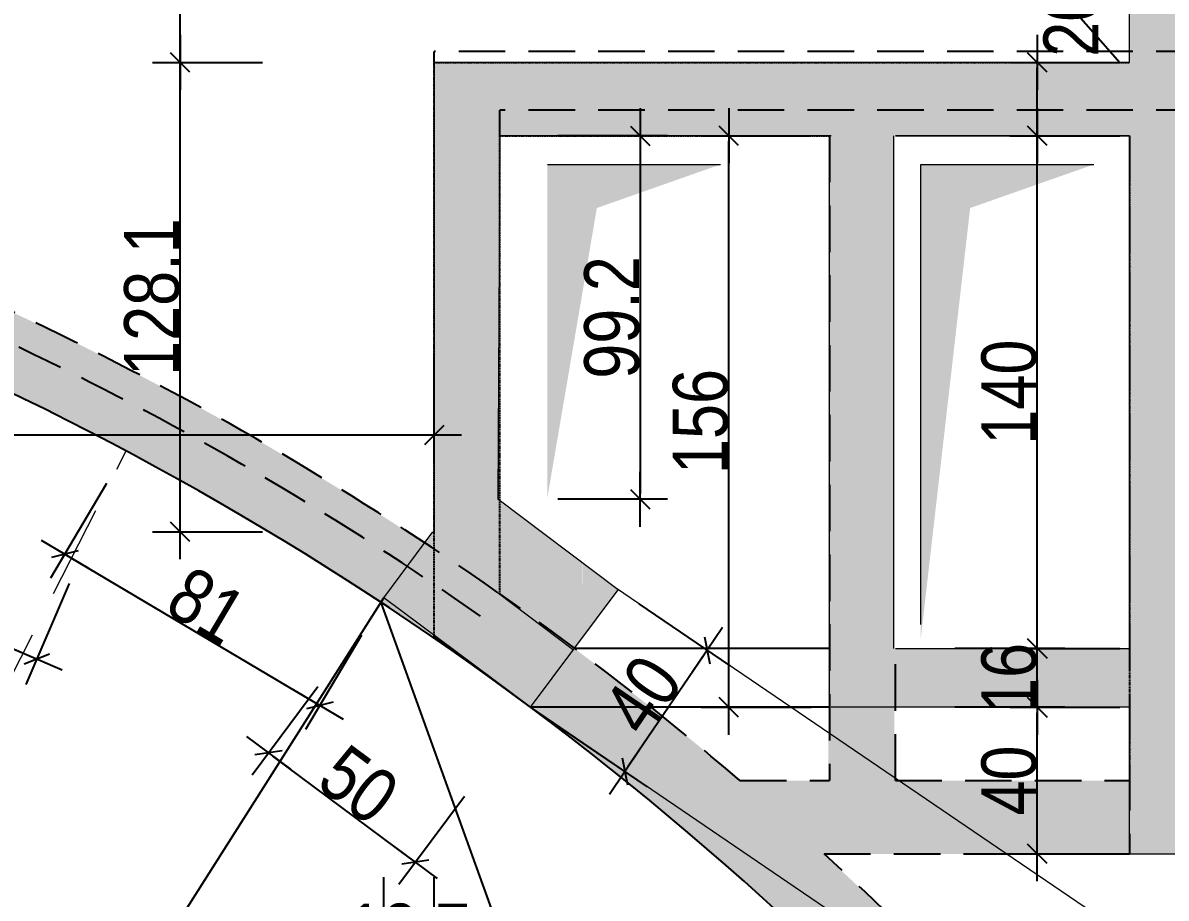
# Model space of a CAD drawing. Header units: metres. Extents: x 24213 to 30440, y -147416 to -143216.
# Drawn here: x 25951.1 to 26263.3, y -145242.6 to -145003.7 of the extents above; entities that cross this region are included whole.
import ezdxf

# ---------------------------------------------------------------- set-up
doc = ezdxf.new("R2010")
doc.units = ezdxf.units.M
doc.header["$PDMODE"] = 65
doc.linetypes.add('CACHEx2', pattern=[19.049999999999997, 12.7, -6.35])
doc.linetypes.add('INTERROMPU2', pattern=[9.524999999999999, 6.35, -3.175])
for name, color, linetype in [('01_cote_gen', 4, 'Continuous'), ('01_linteaux', 3, 'Continuous'), ('01_murs_coup', 5, 'Continuous'), ('01_murs_sup', 2, 'INTERROMPU2'), ('01_poch_murs', 251, 'Continuous'), ('01_resv', 32, 'Continuous'), ('01_texte', 230, 'Continuous'), ('AA_COTES', 2, 'Continuous')]:
    doc.layers.add(name, color=color, linetype=linetype)
doc.layers.add('C ANNOTATIONS-prestations', color=7, linetype='Continuous', lineweight=5)
doc.styles.add('STYLE2', font='ARIALN.TTF')
doc.dimstyles.new('JB50', dxfattribs={"dimscale": 0.1, "dimtxt": 150, "dimasz": 15, "dimexe": 0.1, "dimexo": 0.1, "dimgap": 0.09, "dimtad": 1, "dimdec": 1, "dimdsep": 46, "dimtxsty": 'STYLE2', "dimblk1": 'BOND_G', "dimblk2": 'BOND_D', "dimsah": 1, "dimcen": 1.5, "dimdle": 0.01, "dimse1": 1, "dimse2": 1, "dimclrd": 4, "dimclre": 2, "dimclrt": 6, "dimazin": 2, "dimtfac": 2.333333333333333, "dimtdec": 1, "dimtix": 1, "dimtmove": 2, "dimatfit": 3, "dimldrblk": 'BOND_G', "dimfxl": 1, "dimtolj": 1, "dimtzin": 0, "dimarcsym": 0})

# ---------------------------------------------------------------- blocks, each defined once
blk = doc.blocks.new('BOND_G')
at = {"layer": 'AA_COTES', "color": 0}
for p, q in [((0, -5), (0, 14.99999999999999)), ((5, 0), (-5, 0)), ((1.767766952966312, 1.767766952966312), (-1.767766952966426, -1.767766952966426))]:
    blk.add_line(p, q, dxfattribs=at)
blk = doc.blocks.new('BOND_D')
at = {"layer": 'AA_COTES', "color": 0}
for p, q in [((0, 5), (0, -15)), ((5, 0), (-5, 0)), ((-1.767766952966312, -1.767766952966312), (1.767766952966426, 1.767766952966426))]:
    blk.add_line(p, q, dxfattribs=at)
blk = doc.blocks.new('*D58')
at = {"layer": '01_resv', "color": 4, "lineweight": -2, "ltscale": 3, "transparency": 16777216}
blk.add_line((26169.87221907312, -145290.8564378453), (26115.1393689733, -145290.8564378453), dxfattribs=at)
at = {"layer": 'DEFPOINTS', "color": 0, "lineweight": 0, "ltscale": 3, "transparency": 16777216}
for p in [(26113.6393689733, -145207.6708326071), (26171.37221907312, -145215.7692267814), (26113.6393689733, -145290.8564378453)]:
    blk.add_point(p, dxfattribs=at)
at = {"layer": '01_resv', "color": 4, "lineweight": -2, "ltscale": 3, "transparency": 16777216, "xscale": 1.5, "yscale": 1.5, "zscale": 1.5, "rotation": 180}
blk.add_blockref('BOND_D', (26113.6393689733, -145290.8564378453), dxfattribs=at)
at = {"layer": '01_resv', "color": 4, "lineweight": -2, "ltscale": 3, "transparency": 16777216, "xscale": 1.5, "yscale": 1.5, "zscale": 1.5}
blk.add_blockref('BOND_G', (26171.37221907312, -145290.8564378453), dxfattribs=at)
at = {"layer": '01_resv', "color": 6, "ltscale": 3, "transparency": 16777216, "insert": (26142.50579402321, -145283.2195388003), "char_height": 15, "attachment_point": 5, "style": 'STYLE2'}
blk.add_mtext('\\A1;57.7', dxfattribs=at)
blk = doc.blocks.new('*D59')
at = {"layer": '01_resv', "color": 4, "lineweight": -2, "ltscale": 3, "transparency": 16777216}
blk.add_line((26112.1393689733, -145290.8564378453), (26051.14658812704, -145290.8564378453), dxfattribs=at)
at = {"layer": 'DEFPOINTS', "color": 0, "lineweight": 0, "ltscale": 3, "transparency": 16777216}
for p in [(26113.6393689733, -145207.6708326071), (26049.64658812704, -145209.8898412963), (26049.64658812704, -145290.8564378453)]:
    blk.add_point(p, dxfattribs=at)
at = {"layer": '01_resv', "color": 4, "lineweight": -2, "ltscale": 3, "transparency": 16777216, "xscale": 1.5, "yscale": 1.5, "zscale": 1.5, "rotation": 180}
blk.add_blockref('BOND_D', (26049.64658812704, -145290.8564378453), dxfattribs=at)
at = {"layer": '01_resv', "color": 4, "lineweight": -2, "ltscale": 3, "transparency": 16777216, "xscale": 1.5, "yscale": 1.5, "zscale": 1.5}
blk.add_blockref('BOND_G', (26113.6393689733, -145290.8564378453), dxfattribs=at)
at = {"layer": '01_resv', "color": 6, "ltscale": 3, "transparency": 16777216, "insert": (26081.64297855017, -145283.1888430295), "char_height": 15, "attachment_point": 5, "style": 'STYLE2'}
blk.add_mtext('\\A1;64', dxfattribs=at)
blk = doc.blocks.new('*D60')
at = {"layer": '01_resv', "color": 4, "lineweight": -2, "ltscale": 3, "transparency": 16777216}
for p, q in [((26048.14658812704, -145259.3860650462), (26046.64658812704, -145259.3860650462)), ((26049.64658812704, -145259.3860650462), (26063.37221915299, -145259.3860650462)), ((26064.87221915299, -145259.3860650462), (26066.37221915299, -145259.3860650462))]:
    blk.add_line(p, q, dxfattribs=at)
at = {"layer": 'DEFPOINTS', "color": 0, "lineweight": 0, "ltscale": 3, "transparency": 16777216}
for p in [(26063.37221915299, -145191.8607888525), (26049.64658812704, -145209.8898412963), (26063.37221915299, -145259.3860650462)]:
    blk.add_point(p, dxfattribs=at)
at = {"layer": '01_resv', "color": 4, "lineweight": -2, "ltscale": 3, "transparency": 16777216, "xscale": 1.5, "yscale": 1.5, "zscale": 1.5}
blk.add_blockref('BOND_G', (26049.64658812704, -145259.3860650462), dxfattribs=at)
at = {"layer": '01_resv', "color": 4, "lineweight": -2, "ltscale": 3, "transparency": 16777216, "xscale": 1.5, "yscale": 1.5, "zscale": 1.5, "rotation": 180}
blk.add_blockref('BOND_D', (26063.37221915299, -145259.3860650462), dxfattribs=at)
at = {"layer": '01_resv', "color": 6, "ltscale": 3, "transparency": 16777216, "insert": (26056.50940364002, -145251.7184702303), "char_height": 15, "attachment_point": 5, "style": 'STYLE2'}
blk.add_mtext('\\A1;13.7', dxfattribs=at)
blk = doc.blocks.new('*D18')
at = {"layer": '01_cote_gen', "color": 4, "lineweight": -2, "ltscale": 3, "transparency": 16777216}
blk.add_line((26061.87221915299, -145116.2644891832), (25620.80797701514, -145116.2644891832), dxfattribs=at)
at = {"layer": 'DEFPOINTS', "color": 0, "lineweight": 0, "ltscale": 3, "transparency": 16777216}
for p in [(25619.30797701514, -145029.2740904016), (26063.37221915299, -145055.1521554628), (25619.30797701514, -145116.2644891832)]:
    blk.add_point(p, dxfattribs=at)
at = {"layer": '01_cote_gen', "color": 4, "lineweight": -2, "ltscale": 3, "transparency": 16777216, "xscale": 1.5, "yscale": 1.5, "zscale": 1.5, "rotation": 180}
blk.add_blockref('BOND_D', (25619.30797701514, -145116.2644891832), dxfattribs=at)
at = {"layer": '01_cote_gen', "color": 4, "lineweight": -2, "ltscale": 3, "transparency": 16777216, "xscale": 1.5, "yscale": 1.5, "zscale": 1.5}
blk.add_blockref('BOND_G', (26063.37221915299, -145116.2644891832), dxfattribs=at)
at = {"layer": '01_cote_gen', "color": 6, "ltscale": 3, "transparency": 16777216, "insert": (25866.55092270593, -145107.1623208784), "char_height": 15, "attachment_point": 5, "style": 'STYLE2'}
blk.add_mtext('\\A1;444.1', dxfattribs=at)
blk = doc.blocks.new('*D151')
at = {"layer": '01_cote_gen', "color": 4, "lineweight": -2, "transparency": 16777216}
blk.add_line((26030.86056458091, -145189.2895747842), (25963.82569610965, -145149.5051886141), dxfattribs=at)
at = {"layer": 'DEFPOINTS', "color": 0, "lineweight": 0, "transparency": 16777216}
for p in [(25979.25840393913, -145120.5627508022), (25962.53576562402, -145148.7396304241), (26048.87313338165, -145161.8782533523)]:
    blk.add_point(p, dxfattribs=at)
at = {"layer": '01_cote_gen', "color": 4, "lineweight": -2, "transparency": 16777216, "xscale": 1.5, "yscale": 1.5, "zscale": 1.5}
for name, p, rotation in [('BOND_D', (25962.53576562402, -145148.7396304241), 149.3113799096777), ('BOND_G', (26032.15049506654, -145190.0551329742), 329.3113799096777)]:
    blk.add_blockref(name, p, dxfattribs=dict(at, rotation=rotation))
at = {"layer": '01_cote_gen', "color": 6, "lineweight": 0, "transparency": 16777216, "insert": (26001.25645701776, -145162.8036054962), "char_height": 15, "attachment_point": 5, "rotation": 329.31137990967767, "style": 'STYLE2'}
blk.add_mtext('\\A1;81', dxfattribs=at)
blk = doc.blocks.new('*D152')
at = {"layer": '01_cote_gen', "color": 4, "lineweight": -2, "transparency": 16777216}
blk.add_line((25953.52876441837, -145176.8113761213), (25832.2672656176, -145124.8610761966), dxfattribs=at)
at = {"layer": 'DEFPOINTS', "color": 0, "lineweight": 0, "transparency": 16777216}
for p in [(25855.23931434016, -145067.4310563669), (25979.25840393911, -145120.5627508022), (25830.8884702185, -145124.2703789413)]:
    blk.add_point(p, dxfattribs=at)
at = {"layer": '01_cote_gen', "color": 4, "lineweight": -2, "transparency": 16777216, "xscale": 1.5, "yscale": 1.5, "zscale": 1.5}
for name, p, rotation in [('BOND_D', (25830.8884702185, -145124.2703789413), 156.808959925032), ('BOND_G', (25954.90755981745, -145177.4020733766), 336.808959925032)]:
    blk.add_blockref(name, p, dxfattribs=dict(at, rotation=rotation))
at = {"layer": '01_cote_gen', "color": 6, "lineweight": 0, "transparency": 16777216, "insert": (25895.91749982638, -145143.7881965228), "char_height": 15, "attachment_point": 5, "rotation": 336.80895992503196, "style": 'STYLE2'}
blk.add_mtext('\\A1;134.9', dxfattribs=at)
blk = doc.blocks.new('*D159')
at = {"layer": '01_cote_gen', "color": 4, "lineweight": -2, "transparency": 16777216}
blk.add_line((25994.00246549677, -145013.0226909402), (25994.00246549677, -144678.0226970878), dxfattribs=at)
at = {"layer": 'DEFPOINTS', "color": 0, "lineweight": 0, "transparency": 16777216}
for p in [(25994.00246549677, -144676.5226970878), (26006.92218102676, -144676.5226970878), (26006.92218103865, -145014.5226909402)]:
    blk.add_point(p, dxfattribs=at)
at = {"layer": '01_cote_gen', "color": 4, "lineweight": -2, "transparency": 16777216, "xscale": 1.5, "yscale": 1.5, "zscale": 1.5}
for name, p, rotation in [('BOND_D', (25994.00246549677, -144676.5226970878), 90), ('BOND_G', (25994.00246549677, -145014.5226909402), 270)]:
    blk.add_blockref(name, p, dxfattribs=dict(at, rotation=rotation))
at = {"layer": '01_cote_gen', "color": 6, "lineweight": 0, "transparency": 16777216, "insert": (25986.33487068097, -144845.522694014), "char_height": 15, "attachment_point": 5, "rotation": 90, "style": 'STYLE2'}
blk.add_mtext('\\A1;338', dxfattribs=at)
blk = doc.blocks.new('*D163')
at = {"layer": '01_poch_murs', "color": 4, "lineweight": -2, "transparency": 16777216}
blk.add_line((26064.87221915299, -144943.1094039287), (26251.8222198239, -144943.1094039287), dxfattribs=at)
at = {"layer": 'DEFPOINTS', "color": 0, "lineweight": 0, "transparency": 16777216}
for p in [(26253.3222198239, -144943.1094039287), (26253.3222198239, -144951.4187717971), (26063.37221915299, -145014.5226909402)]:
    blk.add_point(p, dxfattribs=at)
at = {"layer": '01_poch_murs', "color": 4, "lineweight": -2, "transparency": 16777216, "xscale": 1.5, "yscale": 1.5, "zscale": 1.5, "rotation": 180}
blk.add_blockref('BOND_G', (26063.37221915299, -144943.1094039287), dxfattribs=at)
at = {"layer": '01_poch_murs', "color": 4, "lineweight": -2, "transparency": 16777216, "xscale": 1.5, "yscale": 1.5, "zscale": 1.5}
blk.add_blockref('BOND_D', (26253.3222198239, -144943.1094039287), dxfattribs=at)
at = {"layer": '01_poch_murs', "color": 6, "lineweight": 0, "transparency": 16777216, "insert": (26158.34721948844, -144935.4418091128), "char_height": 15, "attachment_point": 5, "style": 'STYLE2'}
blk.add_mtext('\\A1;190', dxfattribs=at)
blk = doc.blocks.new('*D164')
at = {"layer": '01_poch_murs', "color": 4, "lineweight": -2, "transparency": 16777216}
blk.add_line((26064.87221915299, -144971.0587905911), (26079.87221915299, -144971.0587905911), dxfattribs=at)
at = {"layer": 'DEFPOINTS', "color": 0, "lineweight": 0, "transparency": 16777216}
for p in [(26081.37221915299, -144971.0587905911), (26063.37221915299, -145014.5226909402), (26081.37221915299, -145034.5226909402)]:
    blk.add_point(p, dxfattribs=at)
at = {"layer": '01_poch_murs', "color": 4, "lineweight": -2, "transparency": 16777216, "xscale": 1.5, "yscale": 1.5, "zscale": 1.5, "rotation": 180}
blk.add_blockref('BOND_G', (26063.37221915299, -144971.0587905911), dxfattribs=at)
at = {"layer": '01_poch_murs', "color": 4, "lineweight": -2, "transparency": 16777216, "xscale": 1.5, "yscale": 1.5, "zscale": 1.5}
blk.add_blockref('BOND_D', (26081.37221915299, -144971.0587905911), dxfattribs=at)
at = {"layer": '01_poch_murs', "color": 6, "lineweight": 0, "transparency": 16777216, "insert": (26072.37221915299, -144963.3911957752), "char_height": 15, "attachment_point": 5, "style": 'STYLE2'}
blk.add_mtext('\\A1;18', dxfattribs=at)
blk = doc.blocks.new('*D165')
at = {"layer": '01_poch_murs', "color": 4, "lineweight": -2, "transparency": 16777216}
blk.add_line((26082.87221915299, -144971.0587905911), (26169.87221907312, -144971.0587905911), dxfattribs=at)
at = {"layer": 'DEFPOINTS', "color": 0, "lineweight": 0, "transparency": 16777216}
for p in [(26171.37221907312, -144971.0587905911), (26081.37221915299, -144993.5587905911), (26171.37221907312, -145034.5226909402)]:
    blk.add_point(p, dxfattribs=at)
at = {"layer": '01_poch_murs', "color": 4, "lineweight": -2, "transparency": 16777216, "xscale": 1.5, "yscale": 1.5, "zscale": 1.5, "rotation": 180}
blk.add_blockref('BOND_G', (26081.37221915299, -144971.0587905911), dxfattribs=at)
at = {"layer": '01_poch_murs', "color": 4, "lineweight": -2, "transparency": 16777216, "xscale": 1.5, "yscale": 1.5, "zscale": 1.5}
blk.add_blockref('BOND_D', (26171.37221907312, -144971.0587905911), dxfattribs=at)
at = {"layer": '01_poch_murs', "color": 6, "lineweight": 0, "transparency": 16777216, "insert": (26126.37221911306, -144963.3911957752), "char_height": 15, "attachment_point": 5, "style": 'STYLE2'}
blk.add_mtext('\\A1;90', dxfattribs=at)
blk = doc.blocks.new('*D166')
at = {"layer": '01_poch_murs', "color": 4, "lineweight": -2, "transparency": 16777216}
blk.add_line((26172.87221907312, -144971.0587905911), (26187.87221907313, -144971.0587905911), dxfattribs=at)
at = {"layer": 'DEFPOINTS', "color": 0, "lineweight": 0, "transparency": 16777216}
for p in [(26189.37221907313, -144971.0587905911), (26171.37221907312, -144993.5587905911), (26189.37221907313, -145034.5226909402)]:
    blk.add_point(p, dxfattribs=at)
at = {"layer": '01_poch_murs', "color": 4, "lineweight": -2, "transparency": 16777216, "xscale": 1.5, "yscale": 1.5, "zscale": 1.5, "rotation": 180}
blk.add_blockref('BOND_G', (26171.37221907312, -144971.0587905911), dxfattribs=at)
at = {"layer": '01_poch_murs', "color": 4, "lineweight": -2, "transparency": 16777216, "xscale": 1.5, "yscale": 1.5, "zscale": 1.5}
blk.add_blockref('BOND_D', (26189.37221907313, -144971.0587905911), dxfattribs=at)
at = {"layer": '01_poch_murs', "color": 6, "lineweight": 0, "transparency": 16777216, "insert": (26180.37221907313, -144963.3911957752), "char_height": 15, "attachment_point": 5, "style": 'STYLE2'}
blk.add_mtext('\\A1;18', dxfattribs=at)
blk = doc.blocks.new('*D184')
at = {"layer": '01_poch_murs', "color": 4, "lineweight": -2, "transparency": 16777216}
blk.add_line((26228.13355586294, -145229.0226790792), (26228.13355586294, -145192.0226790792), dxfattribs=at)
at = {"layer": 'DEFPOINTS', "color": 0, "lineweight": 0, "transparency": 16777216}
for p in [(26228.13355586294, -145190.5226790792), (26246.56947676861, -145190.5226790792), (26253.32222729299, -145230.5226790792)]:
    blk.add_point(p, dxfattribs=at)
at = {"layer": '01_poch_murs', "color": 4, "lineweight": -2, "transparency": 16777216, "xscale": 1.5, "yscale": 1.5, "zscale": 1.5}
for name, p, rotation in [('BOND_D', (26228.13355586294, -145190.5226790792), 90), ('BOND_G', (26228.13355586294, -145230.5226790792), 270)]:
    blk.add_blockref(name, p, dxfattribs=dict(at, rotation=rotation))
at = {"layer": '01_poch_murs', "color": 6, "lineweight": 0, "transparency": 16777216, "insert": (26220.46596104714, -145210.5226790792), "char_height": 15, "attachment_point": 5, "rotation": 90, "style": 'STYLE2'}
blk.add_mtext('\\A1;40', dxfattribs=at)
blk = doc.blocks.new('*D185')
at = {"layer": '01_poch_murs', "color": 4, "lineweight": -2, "transparency": 16777216}
for p, q in [((26228.13355586294, -145172.9817064438), (26228.13355586294, -145171.4817064438)), ((26228.13355586294, -145190.5226790792), (26228.13355586294, -145174.4817064438)), ((26228.13355586294, -145192.0226790792), (26228.13355586294, -145193.5226790792))]:
    blk.add_line(p, q, dxfattribs=at)
at = {"layer": 'DEFPOINTS', "color": 0, "lineweight": 0, "transparency": 16777216}
for p in [(26228.13355586294, -145174.4817064438), (26241.30214676425, -145174.4817064438), (26241.30214676482, -145190.5226790792)]:
    blk.add_point(p, dxfattribs=at)
at = {"layer": '01_poch_murs', "color": 4, "lineweight": -2, "transparency": 16777216, "xscale": 1.5, "yscale": 1.5, "zscale": 1.5}
for name, p, rotation in [('BOND_D', (26228.13355586294, -145174.4817064438), 270), ('BOND_G', (26228.13355586294, -145190.5226790792), 90)]:
    blk.add_blockref(name, p, dxfattribs=dict(at, rotation=rotation))
at = {"layer": '01_poch_murs', "color": 6, "lineweight": 0, "transparency": 16777216, "insert": (26220.46596104714, -145182.5021927615), "char_height": 15, "attachment_point": 5, "rotation": 90, "style": 'STYLE2'}
blk.add_mtext('\\A1;16', dxfattribs=at)
blk = doc.blocks.new('*D186')
at = {"layer": '01_poch_murs', "color": 4, "lineweight": -2, "transparency": 16777216}
blk.add_line((26228.13355586294, -145172.9817064438), (26228.13355586294, -145036.0226909402), dxfattribs=at)
at = {"layer": 'DEFPOINTS', "color": 0, "lineweight": 0, "transparency": 16777216}
for p in [(26228.13355586294, -145034.5226909402), (26240.4241698, -145034.5226909402), (26240.4241698, -145174.4817064438)]:
    blk.add_point(p, dxfattribs=at)
at = {"layer": '01_poch_murs', "color": 4, "lineweight": -2, "transparency": 16777216, "xscale": 1.5, "yscale": 1.5, "zscale": 1.5}
for name, p, rotation in [('BOND_D', (26228.13355586294, -145034.5226909402), 90), ('BOND_G', (26228.13355586294, -145174.4817064438), 270)]:
    blk.add_blockref(name, p, dxfattribs=dict(at, rotation=rotation))
at = {"layer": '01_poch_murs', "color": 6, "lineweight": 0, "transparency": 16777216, "insert": (26220.46596104714, -145104.502198692), "char_height": 15, "attachment_point": 5, "rotation": 90, "style": 'STYLE2'}
blk.add_mtext('\\A1;140', dxfattribs=at)
blk = doc.blocks.new('*D187')
at = {"layer": '01_poch_murs', "color": 4, "lineweight": -2, "transparency": 16777216}
blk.add_line((26228.13355586294, -145033.0226909402), (26228.13355586294, -145016.0226909402), dxfattribs=at)
at = {"layer": 'DEFPOINTS', "color": 0, "lineweight": 0, "transparency": 16777216}
for p in [(26228.13355586294, -145014.5226909402), (26240.42416980001, -145014.5226909402), (26240.42416980001, -145034.5226909402)]:
    blk.add_point(p, dxfattribs=at)
at = {"layer": '01_poch_murs', "color": 4, "lineweight": -2, "transparency": 16777216, "xscale": 1.5, "yscale": 1.5, "zscale": 1.5}
for name, p, rotation in [('BOND_D', (26228.13355586294, -145014.5226909402), 90), ('BOND_G', (26228.13355586294, -145034.5226909402), 270)]:
    blk.add_blockref(name, p, dxfattribs=dict(at, rotation=rotation))
at = {"layer": '01_poch_murs', "color": 6, "lineweight": 0, "transparency": 16777216, "insert": (26237.41820192143, -145003.3956646604), "char_height": 15, "attachment_point": 5, "rotation": 90, "style": 'STYLE2'}
blk.add_mtext('\\A1;20', dxfattribs=at)
blk = doc.blocks.new('*D188')
at = {"layer": '01_poch_murs', "color": 4, "lineweight": -2, "transparency": 16777216}
blk.add_line((26143.86212543724, -145189.0226790792), (26143.86212543724, -145036.0226909402), dxfattribs=at)
at = {"layer": 'DEFPOINTS', "color": 0, "lineweight": 0, "transparency": 16777216}
for p in [(26143.86212543724, -145034.5226909402), (26171.37221907312, -145034.5226909402), (26171.83562350199, -145190.5226790792)]:
    blk.add_point(p, dxfattribs=at)
at = {"layer": '01_poch_murs', "color": 4, "lineweight": -2, "transparency": 16777216, "xscale": 1.5, "yscale": 1.5, "zscale": 1.5}
for name, p, rotation in [('BOND_D', (26143.86212543724, -145034.5226909402), 90), ('BOND_G', (26143.86212543724, -145190.5226790792), 270)]:
    blk.add_blockref(name, p, dxfattribs=dict(at, rotation=rotation))
at = {"layer": '01_poch_murs', "color": 6, "lineweight": 0, "transparency": 16777216, "insert": (26136.19453062144, -145112.5226850097), "char_height": 15, "attachment_point": 5, "rotation": 90, "style": 'STYLE2'}
blk.add_mtext('\\A1;156', dxfattribs=at)
blk = doc.blocks.new('*D189')
at = {"layer": '01_poch_murs', "color": 4, "lineweight": -2, "transparency": 16777216}
blk.add_line((25994.00246549677, -145141.1306900575), (25994.00246549677, -145016.0226909402), dxfattribs=at)
at = {"layer": 'DEFPOINTS', "color": 0, "lineweight": 0, "transparency": 16777216}
for p in [(25994.00246549677, -145014.5226909402), (26063.37221915299, -145014.5226909402), (26063.37221915299, -145142.6306900575)]:
    blk.add_point(p, dxfattribs=at)
at = {"layer": '01_poch_murs', "color": 4, "lineweight": -2, "transparency": 16777216, "xscale": 1.5, "yscale": 1.5, "zscale": 1.5}
for name, p, rotation in [('BOND_D', (25994.00246549677, -145014.5226909402), 90), ('BOND_G', (25994.00246549677, -145142.6306900575), 270)]:
    blk.add_blockref(name, p, dxfattribs=dict(at, rotation=rotation))
at = {"layer": '01_poch_murs', "color": 6, "lineweight": 0, "transparency": 16777216, "insert": (25986.33487068097, -145078.5766904989), "char_height": 15, "attachment_point": 5, "rotation": 90, "style": 'STYLE2'}
blk.add_mtext('\\A1;128.1', dxfattribs=at)
blk = doc.blocks.new('*D190')
at = {"layer": '01_poch_murs', "color": 4, "lineweight": -2, "transparency": 16777216}
blk.add_line((26251.82223049673, -145290.8564378453), (26172.87221907313, -145290.8564378453), dxfattribs=at)
at = {"layer": 'DEFPOINTS', "color": 0, "lineweight": 0, "transparency": 16777216}
for p in [(26171.37221907313, -145203.2460852396), (26253.32223049673, -145203.2460852396), (26171.37221907313, -145290.8564378453)]:
    blk.add_point(p, dxfattribs=at)
at = {"layer": '01_poch_murs', "color": 4, "lineweight": -2, "transparency": 16777216, "xscale": 1.5, "yscale": 1.5, "zscale": 1.5, "rotation": 180}
blk.add_blockref('BOND_D', (26171.37221907313, -145290.8564378453), dxfattribs=at)
at = {"layer": '01_poch_murs', "color": 4, "lineweight": -2, "transparency": 16777216, "xscale": 1.5, "yscale": 1.5, "zscale": 1.5}
blk.add_blockref('BOND_G', (26253.32223049673, -145290.8564378453), dxfattribs=at)
at = {"layer": '01_poch_murs', "color": 6, "lineweight": 0, "transparency": 16777216, "insert": (26212.34722478493, -145283.1888430295), "char_height": 15, "attachment_point": 5, "style": 'STYLE2'}
blk.add_mtext('\\A1;82', dxfattribs=at)
blk = doc.blocks.new('*D213')
at = {"layer": '01_poch_murs', "color": 4, "lineweight": -2, "transparency": 16777216}
blk.add_line((26057.06815757952, -145231.897780772), (26019.37187189023, -145203.8266203885), dxfattribs=at)
at = {"layer": 'DEFPOINTS', "color": 0, "lineweight": 0, "transparency": 16777216}
for p in [(26049.64658812705, -145160.6597425013), (26089.74901971139, -145190.5226790795), (26018.16879894271, -145202.9307322912)]:
    blk.add_point(p, dxfattribs=at)
at = {"layer": '01_poch_murs', "color": 4, "lineweight": -2, "transparency": 16777216, "xscale": 1.5, "yscale": 1.5, "zscale": 1.5}
for name, p, rotation in [('BOND_D', (26018.16879894271, -145202.9307322912), 143.3261799960859), ('BOND_G', (26058.27123052705, -145232.7936688693), 323.3261799960859)]:
    blk.add_blockref(name, p, dxfattribs=dict(at, rotation=rotation))
at = {"layer": '01_poch_murs', "color": 6, "lineweight": 0, "transparency": 16777216, "insert": (26042.7995526887, -145211.7124166499), "char_height": 15, "attachment_point": 5, "rotation": 323.3261799960859, "style": 'STYLE2'}
blk.add_mtext('\\A1;50', dxfattribs=at)
blk = doc.blocks.new('*D214')
at = {"layer": '01_poch_murs', "color": 4, "lineweight": -2, "transparency": 16777216}
blk.add_line((26137.11607110361, -145176.1720848965), (26116.31242460395, -145206.7696059123), dxfattribs=at)
at = {"layer": 'DEFPOINTS', "color": 0, "lineweight": 0, "transparency": 16777216}
for p in [(26130.16175719228, -145169.6298853453), (26107.67132854398, -145202.7082864434), (26115.46903352964, -145208.0100459535)]:
    blk.add_point(p, dxfattribs=at)
at = {"layer": '01_poch_murs', "color": 4, "lineweight": -2, "transparency": 16777216, "xscale": 1.5, "yscale": 1.5, "zscale": 1.5}
for name, p, rotation in [('BOND_G', (26137.95946217793, -145174.9316448553), 55.78771403885333), ('BOND_D', (26115.46903352964, -145208.0100459535), 235.7877140388534)]:
    blk.add_blockref(name, p, dxfattribs=dict(at, rotation=rotation))
at = {"layer": '01_poch_murs', "color": 6, "lineweight": 0, "transparency": 16777216, "insert": (26120.37345343439, -145187.1596580517), "char_height": 15, "attachment_point": 5, "rotation": 55.78771403885336, "style": 'STYLE2'}
blk.add_mtext('\\A1;40', dxfattribs=at)
blk = doc.blocks.new('*D215')
at = {"layer": '01_poch_murs', "color": 4, "lineweight": -2, "transparency": 16777216}
blk.add_line((26119.66006023774, -145036.0226909409), (26119.66006023774, -145132.244086038), dxfattribs=at)
at = {"layer": 'DEFPOINTS', "color": 0, "lineweight": 0, "transparency": 16777216}
for p in [(26081.37221915299, -145034.5226909409), (26080.77465909535, -145133.744086038), (26119.66006023774, -145133.744086038)]:
    blk.add_point(p, dxfattribs=at)
at = {"layer": '01_poch_murs', "color": 4, "lineweight": -2, "transparency": 16777216, "xscale": 1.5, "yscale": 1.5, "zscale": 1.5}
for name, p, rotation in [('BOND_G', (26119.66006023774, -145034.5226909409), 90), ('BOND_D', (26119.66006023774, -145133.744086038), 270)]:
    blk.add_blockref(name, p, dxfattribs=dict(at, rotation=rotation))
at = {"layer": '01_poch_murs', "color": 6, "lineweight": 0, "transparency": 16777216, "insert": (26111.99246542194, -145084.1333884894), "char_height": 15, "attachment_point": 5, "rotation": 90, "style": 'STYLE2'}
blk.add_mtext('\\A1;99.2', dxfattribs=at)

msp = doc.modelspace()

# ---------------------------------------------------------------- hatches: boundary and pattern name
at = {"layer": '01_murs_sup', "ltscale": 3}
h = msp.add_hatch(dxfattribs=at)
h.set_pattern_fill('DASH', color=256, scale=2.5, angle=135)
h.set_pattern_definition([(135, (-10737.87603500437, -135406.2644891833), (-11.22532015133644, 8.881784197001252e-16), [7.9375, -7.9375])])
edge = h.paths.add_edge_path()
edge.add_line((26670.32222292003, -144651.5226973238), (26643.32221940365, -144651.5226973238))
edge.add_line((26643.32221940365, -144651.5226973238), (26643.322231201, -144116.5098140969))
edge.add_arc((26632.29886986806, -144087.5359378474), 31.000000000006, 200.7835595958433, 290.82974950423176, ccw=False)
edge.add_line((26603.31611637567, -144098.5359378474), (26511.28162336044, -144098.5359378474))
edge.add_arc((26482.29886986806, -144087.5359378474), 31.00000000000336, 200.7835595958433, 339.2164404041567, ccw=False)
edge.add_line((26453.31611637567, -144098.5359378474), (26361.28162336044, -144098.5359378474))
edge.add_arc((26332.29886986806, -144087.5359378474), 31.00000000000336, 200.7835595958433, 339.2164404041567, ccw=False)
edge.add_line((26303.31611637567, -144098.5359378474), (26211.28162336044, -144098.5359378474))
edge.add_arc((26182.29886986806, -144087.5359378474), 30.99999999999303, 201.3118853197231, 339.21644040420693, ccw=False)
edge.add_line((26153.41877834925, -144098.8027170618), (26061.48231153241, -144099.6547120383))
edge.add_arc((26032.38367314677, -144088.9650327119), 31.00000000000263, 205.0617590903103, 339.8286810938182, ccw=False)
edge.add_arc((26106.11669973989, -145300.5053122969), 1202.726036363769, 94.85607431748207, 99.19121332791286)
edge.add_arc((25883.56515174547, -144107.3575009037), 30.99999999998539, 212.0348839783278, 349.09644301072296, ccw=False)
edge.add_arc((26106.11669974005, -145300.5053122969), 1202.726036363719, 101.9401136610933, 106.2742133279193)
edge.add_arc((25738.14001336996, -144143.9051006268), 30.9999999999968, 219.1178839784031, 356.17944301063665, ccw=False)
edge.add_arc((26106.11669974008, -145300.5053122969), 1202.726036363743, 109.0231136610921, 113.357213327918)
edge.add_arc((25598.33125348071, -144198.1057332358), 30.9999999997465, 0, 3.2624430106296813, ccw=False)
edge.add_arc((25598.33125348044, -144198.1057332357), 31.00000000001819, 253.0777681002966, 359.9999999999462, ccw=False)
edge.add_line((25589.30797701505, -144227.7634553639), (25589.30797701505, -144242.2296578267))
edge.add_arc((26106.11669974013, -145300.5053122969), 1177.726036363718, 92.05394913478762, 116.0285616730136, ccw=False)
edge.add_line((26063.90641264036, -144123.5359378474), (26623.32223104607, -144123.5359378474))
edge.add_line((26623.32223104607, -144123.5359378474), (26623.32221940365, -144651.5226969802))
edge.add_line((26623.32221940365, -144651.5226969802), (26438.32929651069, -144651.5226969802))
edge.add_line((26438.32929651069, -144651.5226969802), (26438.32642209352, -145014.5226909402))
edge.add_line((26438.32642209352, -145014.5226909402), (26063.07221915299, -145014.5226909402))
edge.add_line((26063.07221915299, -145014.5226909402), (26063.07221915299, -145147.2918395925))
edge.add_arc((25572.82441549187, -145884.6919722), 885.4952651279693, 54.97246064441538, 56.3827363050446, ccw=False)
edge.add_line((26081.07221915299, -145159.580922334), (26081.07221915299, -145034.5226909402))
edge.add_line((26081.07221915299, -145034.5226909402), (26171.07221907312, -145034.5226909402))
edge.add_line((26171.07221907312, -145034.5226909402), (26171.07221907312, -145210.5226790792))
edge.add_line((26171.07221907312, -145210.5226790792), (26146.9303541277, -145210.5226790792))
edge.add_arc((25572.82441549106, -145884.6919721999), 885.4952651283348, 49.58310368497262, 54.97246064434233)
edge.add_arc((25572.82441549104, -145884.6919721999), 885.495265128419, 54.97246064434442, 88.93337311106066)
edge.add_line((25589.30797701505, -144999.3501417388), (25589.30797701505, -145019.353687967))
edge.add_arc((25572.82441549101, -145884.6919722), 865.4952651284605, 31.88506078871228, 88.9087223828218, ccw=False)
edge.add_line((26307.72461793838, -145427.5226967641), (26438.32315175104, -145427.5226967647))
edge.add_line((26438.32315175104, -145427.5226967647), (26438.31952221841, -145885.8835558702))
edge.add_line((26438.31952221841, -145885.8835558702), (26458.32198045652, -145885.8835558702))
edge.add_line((26458.32198045652, -145885.8835558702), (26458.32198045652, -145278.5781315057))
edge.add_line((26458.32198045652, -145278.5781315057), (26718.03670204409, -145278.5781315057))
edge.add_line((26718.03670204409, -145278.5781315057), (26718.03670204409, -145260.5781315057))
edge.add_line((26718.03670204409, -145260.5781315057), (26458.32198045652, -145260.5781315057))
edge.add_line((26458.32198045652, -145260.5781315057), (26458.32198045652, -144667.5226969802))
edge.add_line((26458.32198045652, -144667.5226969802), (26670.32222292003, -144667.5226969802))
edge.add_line((26670.32222292003, -144667.5226969802), (26670.32222292003, -144651.5226973238))
edge = h.paths.add_edge_path(flags=16)
edge.add_line((26438.32626372343, -145027.5226909402), (26438.32354611739, -145212.4849952946))
edge.add_line((26438.32354611739, -145212.4849952946), (26438.32412204822, -145212.4863018733))
edge.add_line((26438.32412204822, -145212.4863018733), (26438.32544415579, -145230.5239856579))
edge.add_line((26438.32544415579, -145230.5239856579), (26438.32471169661, -145230.5226790792))
edge.add_line((26438.32471169661, -145230.5226790792), (26438.32331012113, -145407.5226967647))
edge.add_line((26438.32331012113, -145407.5226967647), (26318.75426952886, -145407.5226967641))
edge.add_arc((25572.82441549094, -145884.6919722), 885.4952651285312, 32.60693550189016, 37.71342408084015)
edge.add_line((26273.32221693308, -145343.0235360329), (26273.32222729299, -145230.5226790792))
edge.add_line((26273.32222729299, -145230.5226790792), (26253.32222729299, -145230.5226790792))
edge.add_line((26253.32222729299, -145230.5226790792), (26253.32221922807, -145318.1016407664))
edge.add_arc((25572.82441549113, -145884.6919722), 885.4952651283946, 39.78115613019648, 47.62597131948256)
edge.add_line((26169.61952313076, -145230.5226790792), (26253.32222729299, -145230.5226790792))
edge.add_line((26253.32222729299, -145230.5226790792), (26253.32222913473, -145210.5226790792))
edge.add_line((26253.32222913473, -145210.5226790792), (26189.0722193926, -145210.5226790792))
edge.add_line((26189.0722193926, -145210.5226790792), (26189.07221907312, -145210.5226790792))
edge.add_line((26189.07221907312, -145210.5226790792), (26189.07221907312, -145034.5226909402))
edge.add_line((26189.07221907312, -145034.5226909402), (26253.32224534212, -145034.5226909402))
edge.add_line((26253.32224534212, -145034.5226909402), (26253.32222913544, -145331.1262742504))
edge.add_line((26253.32222913544, -145331.1262742504), (26273.32222913545, -145331.1262742504))
edge.add_line((26273.32222913545, -145331.1262742504), (26273.32224534212, -145027.5226909402))
edge.add_line((26273.32224534212, -145027.5226909402), (26438.32626372343, -145027.5226909402))
h.paths.add_polyline_path([(26438.32929651069, -144651.522697079), (25966.03176770487, -144651.522697079), (25789.44244183054, -144806.7476326375), (25802.64667186008, -144821.7692274039), (25967.88421429088, -144676.522697079), (26438.32909854807, -144676.522697079)], flags=17)
at = {"layer": '01_poch_murs', "ltscale": 3}
h = msp.add_hatch(color=256, dxfattribs=at)
h.dxf.hatch_style = 1
h.paths.add_polyline_path([(26729.50259138915, -144657.2316139188), (25959.53710386378, -144657.2316139188), (25900.25716864848, -144709.3396565661), (25900.25716864848, -144735.9679877266), (25967.88421427929, -144676.5226970892), (26253.32221981422, -144676.5226970792), (26253.32221982612, -145014.5226909402), (26063.07221915299, -145014.5226909402), (26063.07221915299, -145171.2644891832), (26089.74901971098, -145190.5226790792), (26101.45990320319, -145174.7963320467), (26081.37221915299, -145159.0558074893), (26081.07221915299, -145034.5226909402), (26171.53562350199, -145034.5226909402), (26171.53562350199, -145190.5226790792), (26253.32221983231, -145190.5226790792), (26253.32221983371, -145230.4849952982), (26513.30022860181, -145230.4849952899), (26513.30022860118, -145212.4849952899), (26458.32223146973, -145212.484995291), (26458.32223146931, -145200.5228295375), (26438.32223146931, -145200.5228322249), (26438.32223146973, -145212.4849952917), (26273.32221983308, -145212.4849952975), (26273.32221982084, -144864.5226962629), (26281.32224617749, -144864.5226962626), (26281.32224617686, -144846.5226962626), (26273.3222198202, -144846.5226962629), (26273.32221981422, -144676.5226970785), (26623.39886984127, -144676.5226970662), (26623.39886984725, -144846.5226962506), (26383.32221981795, -144846.5226962584), (26383.32221981859, -144864.5226962584), (26623.39886984788, -144864.5226962506), (26623.39886986013, -145212.4849952852), (26615.30022860122, -145212.4849952854), (26615.30022860185, -145230.4849952854), (26641.39886986076, -145230.4849952845), (26641.39886984127, -144676.5226970655), (26729.50259138915, -144676.5226970624)])
h.paths.add_polyline_path([(26253.32221983174, -145174.4817064434), (26189.07221907313, -145174.4817064456), (26189.07221907312, -145034.5226909402), (26253.32221982682, -145034.5226909402)], flags=16)
h.paths.add_polyline_path([(26247.03694275676, -145039.5226905502), (26205.76698586617, -145056.1337694946), (26194.07221634267, -145167.3255270116), (26194.07221915299, -145039.5226905502)], flags=0)
h.paths.add_polyline_path([(26729.50259138915, -144651.5226970624), (25966.0317676932, -144651.5226970893), (25959.53710386378, -144657.2316139188), (26729.50259138915, -144657.2316139188)])
h.paths.add_polyline_path([(25900.25716864848, -144735.9679877266), (25900.25716864848, -144709.3396565661), (25604.54664844504, -144969.2740904016), (25589.30797701514, -144969.2740904016), (25589.30797701514, -145029.2740904016), (25619.30797701514, -145029.2740904016), (25619.30797701514, -144982.9269698201)])
h.paths.add_polyline_path([(25589.30797701514, -144969.2740904016), (25559.30797701514, -144969.2740904016), (25559.30797701514, -145029.2740904016), (25589.30797701514, -145029.2740904016)])
h.paths.add_polyline_path([(26458.32223146094, -144974.5226654276), (26438.32223146094, -144974.5226654283), (26438.32223146931, -145200.5228322249), (26458.32223146931, -145200.5228295375)], flags=17)
h = msp.add_hatch(color=256, dxfattribs=at)
h.dxf.hatch_style = 1
edge = h.paths.add_edge_path()
edge.add_arc((25572.82441548401, -145884.6919721996), 885.4952651319786, 56.38273630460678, 56.56314083242221)
edge.add_line((26060.7479756925, -145145.7518772226), (26049.64658812704, -145160.6597425013))
edge.add_line((26049.64658812704, -145160.6597425013), (26063.07221915298, -145170.6573599028))
edge.add_line((26063.07221915298, -145170.6573599028), (26063.07221915298, -145147.2918395925))
edge = h.paths.add_edge_path()
edge.add_line((26063.07221915298, -145142.6306900575), (26060.7479756925, -145145.7518772226))
edge.add_arc((25572.82441548398, -145884.6919721996), 885.4952651320452, 56.38273630460708, 56.56314083242262, ccw=False)
edge.add_line((26063.07221915298, -145147.2918395925), (26063.07221915298, -145142.6306900575))
edge = h.paths.add_edge_path()
edge.add_line((26081.07221915299, -145134.1890689829), (26081.07221915299, -145159.580922334))
edge.add_arc((25572.8244154911, -145884.6919721999), 885.4952651283168, 53.32617999606367, 54.97246064437019, ccw=False)
edge.add_line((26101.69419434213, -145174.4817064456), (26113.6393689733, -145158.4407338121))
edge.add_line((26113.6393689733, -145158.4407338121), (26103.95346972879, -145151.1621288006))
edge.add_line((26103.95346972879, -145151.1621288006), (26103.85749636588, -145167.3255270116))
edge.add_line((26103.85749636588, -145167.3255270116), (26103.85749673534, -145151.1565014421))
edge.add_line((26103.85749673534, -145151.1565014421), (26081.07221915299, -145134.1890689829))

# ---------------------------------------------------------------- linework, layer by layer
at = {"layer": '01_linteaux'}
for p, q in [((26171.37221907314, -145174.4817064456), (26101.69419434212, -145174.4817064456)), ((26171.37221907313, -145190.5226790792), (26089.74901970963, -145190.5226790782))]:
    msp.add_line(p, q, dxfattribs=at)
msp.add_arc((25572.82441549101, -145884.6919722), 865.4952651284611, 31.88506078913984, 90, dxfattribs=at)
at = {"layer": '01_murs_coup', "linetype": 'Continuous', "lineweight": 5}
for p, q in [((26253.32221982612, -145014.5226909402), (26253.32221981422, -144676.5226970792)), ((26253.32221982612, -145014.5226909402), (26253.32221981422, -144676.5226970792)), ((26253.32221982611, -145014.5226909402), (26063.37221915299, -145014.5226909402)), ((26063.37221915299, -145014.5226909402), (26063.37221915299, -145142.6306900575)), ((26081.37221915299, -145034.5226909402), (26080.77465909534, -145133.744086038)), ((26171.83562350199, -145034.5226909402), (26081.37221915299, -145034.5226909402)), ((26171.37221907313, -145190.5226790792), (26171.37221907313, -145034.5226909402)), ((26188.90881464427, -145174.4817064456), (26188.90881464427, -145034.5226909402)), ((26189.37221907313, -145034.5226909402), (26253.32224534212, -145034.5226909402)), ((26189.37221907312, -145034.5226909402), (26253.32224534212, -145034.5226909402)), ((26253.32224534212, -145034.5226909402), (26189.37221907313, -145034.5226909402)), ((26253.32221983174, -145174.4817064434), (26253.32221982682, -145034.5226909402)), ((26253.32221983174, -145174.4817064434), (26253.32221982682, -145034.5226909402)), ((26113.6393689733, -145158.4407338121), (26080.77465909535, -145133.744086038)), ((26049.64658812704, -145160.6597425013), (26063.07221915299, -145142.6306900575)), ((26080.62221945554, -145159.0558074893), (26101.45990320319, -145174.7963320467)), ((26089.74901971098, -145190.5226790792), (26113.6393689733, -145158.4407338121)), ((26089.74901971107, -145190.5226790793), (26049.64658812704, -145160.6597425013)), ((26089.74901971098, -145190.5226790792), (26063.37221915299, -145171.2644891832)), ((26189.37221907313, -145174.4817064456), (26253.32221983175, -145174.4817064434)), ((26253.32221983231, -145190.5226790792), (26171.83562350199, -145190.5226790792)), ((26253.32221983371, -145230.4849952982), (26253.32221983231, -145190.5226790792)), ((26253.32221983371, -145230.4849952982), (26253.32221983231, -145190.5226790792)), ((26253.32221983372, -145230.4849952982), (26513.30022860181, -145230.4849952899)), ((26253.32221983372, -145230.4849952982), (26513.30022860181, -145230.4849952899))]:
    msp.add_line(p, q, dxfattribs=at)
at = {"layer": '01_murs_sup', "ltscale": 2}
for p, q in [((26273.32221982601, -145011.5226909402), (26063.37221915299, -145011.5226909402)), ((26063.37221915299, -145014.5226909402), (26063.37221915299, -145011.5226909402)), ((26273.32224534201, -145027.5226909402), (26081.37221915299, -145027.5226909402)), ((26081.37221915299, -145034.5226909409), (26081.37221915299, -145027.5226909402)), ((26171.37221907312, -145034.5226909402), (26171.37221907312, -145210.5226790792)), ((26253.32224534212, -145034.5226909402), (26253.32222729299, -145230.5226790792)), ((26189.3722193926, -145210.5226790792), (26189.37221939262, -145174.4817064456)), ((26146.9303541277, -145210.5226790792), (26171.37221907312, -145210.5226790792)), ((26189.3722193926, -145210.5226790792), (26253.32222913474, -145210.5226790792)), ((26169.91952313077, -145230.5226790792), (26253.32222729299, -145230.5226790792))]:
    msp.add_line(p, q, dxfattribs=at)
at = {"layer": '01_murs_sup', "ltscale": 0.05}
for p, q in [((26063.37221915299, -145014.5226909402), (26253.32221982612, -145014.5226909402)), ((26063.37221915299, -145171.2644891832), (26063.37221915299, -145014.5226909402)), ((26063.37221915299, -145014.5226909402), (26253.32221982612, -145014.5226909402)), ((26063.37221915298, -145171.2644891832), (26063.37221915299, -145014.5226909402)), ((26063.37221915298, -145171.2644891832), (26063.37221915299, -145014.5226909402)), ((26081.37221915299, -145034.5226909402), (26171.37221907313, -145034.5226909402)), ((26081.37221915299, -145159.580922334), (26081.37221915299, -145034.5226909402)), ((26081.37221915299, -145034.5226909402), (26171.37221907312, -145034.5226909402)), ((26081.37221915299, -145034.5226909402), (26171.37221907312, -145034.5226909402)), ((26081.37221915299, -145159.580922334), (26081.37221915299, -145034.5226909402)), ((26081.37221915299, -145159.580922334), (26081.37221915299, -145034.5226909402)), ((26253.32224534212, -145034.5226909402), (26253.32222913474, -145210.5226790792)), ((26253.32224534212, -145034.5226909402), (26253.32222913474, -145210.5226790792))]:
    msp.add_line(p, q, dxfattribs=at)
at = {"layer": '01_murs_sup', "ltscale": 2}
for centre, radius, start, end in [((25572.83700563099, -145885.6041769981), 886.4075567225319, 55.05027097883072, 90.76620776917443), ((25572.83700563099, -145885.6041769981), 878.4075567225319, 55.05027097883072, 90.76620776917443), ((25574.51717664595, -145879.5195238556), 880.4621650449571, 49.44874069440334, 54.85348249199171), ((25574.06867115155, -145881.4622263099), 882.4740970438181, 39.67169648448195, 47.52993456963531)]:
    msp.add_arc(centre, radius, start, end, dxfattribs=at)
at = {"layer": '01_poch_murs', "lineweight": 0}
for p, q in [((26094.334938492, -145042.3586944262), (26141.63873253006, -145042.3586944262)), ((26196.29353660317, -145167.9528396248), (26196.29353660317, -145042.3586944262)), ((26196.29353660317, -145042.3586944262), (26243.59733064123, -145042.3586944262))]:
    msp.add_line(p, q, dxfattribs=at)
at = {"layer": '01_poch_murs', "linetype": 'CACHEx2', "lineweight": 5, "ltscale": 2}
msp.add_line((25734.58493689761, -145600.7614676366), (25979.25840393912, -145120.5627508022), dxfattribs=at)
at = {"layer": '01_poch_murs', "lineweight": 0}
for points in [[(26094.334938492, -145133.3128233108), (26094.334938492, -145042.3586944262), (26107.84007598797, -145054.2521713571)], [(26094.334938492, -145042.3586944262), (26141.63873253006, -145042.3586944262), (26107.84007598797, -145054.2521713571)], [(26196.29353660317, -145171.8830647254), (26196.29353660317, -145042.3586944262), (26209.79867409915, -145054.2521713571)], [(26196.29353660317, -145042.3586944262), (26243.59733064123, -145042.3586944262), (26209.79867409915, -145054.2521713571)]]:
    msp.add_solid(points, dxfattribs=at)
at = {"layer": '01_texte'}
for p, q in [((26121.00259138413, -144867.4479589677), (26250.69932062325, -145014.5226909402)), ((25589.30796822365, -145885.8833018901), (26049.64658812704, -145160.6597425013)), ((26048.87313338166, -145161.8782533523), (26179.45185717204, -145524.0438073879))]:
    msp.add_line(p, q, dxfattribs=at)
at = {"layer": 'C ANNOTATIONS-prestations', "color": 2}
for p, q in [((26438.32353476651, -145379.1530255383), (26112.95011271522, -145157.9274677803)), ((26438.32315175104, -145427.5226967647), (26089.74901971108, -145190.5226790793))]:
    msp.add_line(p, q, dxfattribs=at)

# ---------------------------------------------------------------- dimensions: what is measured, and where the dimension line sits
at = {"layer": '01_cote_gen', "lineweight": 0}
dim = msp.add_linear_dim(base=(25994.00246549677, -144676.5226970878), p1=(26006.92218103865, -145014.5226909402), p2=(26006.92218102676, -144676.5226970878), angle=90, dimstyle='JB50', dxfattribs=at)
dim.commit()
dim.dimension.update_dxf_attribs({"geometry": '*D159', "text_midpoint": (25986.33487068097, -144845.522694014)})
at = {"layer": '01_cote_gen', "ltscale": 3}
dim = msp.add_linear_dim(base=(25619.30797701514, -145116.2644891832), p1=(26063.37221915299, -145055.1521554628), p2=(25619.30797701514, -145029.2740904016), dimstyle='JB50', dxfattribs=at)
dim.commit()
dim.dimension.update_dxf_attribs({"geometry": '*D18', "text_midpoint": (25866.55092270593, -145107.1623208784), "dimtype": 160})
at = {"layer": '01_cote_gen', "lineweight": 0}
for p1, p2, distance, picture, middle in [((25979.25840393912, -145120.5627508022), (25855.23931434018, -145067.4310563669), 61.8358488269758, '*D152', (25895.91749982638, -145143.7881965228)), ((26048.87313338166, -145161.8782533523), (25979.25840393912, -145120.5627508022), 32.765579156249906, '*D151', (26001.25645701776, -145162.8036054962))]:
    dim = msp.add_aligned_dim(p1=p1, p2=p2, distance=distance, dimstyle='JB50', dxfattribs=at)
    dim.commit()
    dim.dimension.update_dxf_attribs({"geometry": picture, "text_midpoint": middle})
at = {"layer": '01_poch_murs', "lineweight": 0}
for base, p1, p2, picture, middle in [((26253.3222198239, -144943.1094039287), (26063.37221915299, -145014.5226909402), (26253.3222198239, -144951.4187717971), '*D163', (26158.34721948844, -144935.4418091128)), ((26081.37221915299, -144971.0587905911), (26063.37221915299, -145014.5226909402), (26081.37221915299, -145034.5226909402), '*D164', (26072.37221915299, -144963.3911957752)), ((26171.37221907312, -144971.0587905911), (26081.37221915299, -144993.5587905911), (26171.37221907312, -145034.5226909402), '*D165', (26126.37221911306, -144963.3911957752)), ((26189.37221907313, -144971.0587905911), (26171.37221907312, -144993.5587905911), (26189.37221907313, -145034.5226909402), '*D166', (26180.37221907313, -144963.3911957752)), ((26171.37221907313, -145290.8564378453), (26253.32223049673, -145203.2460852396), (26171.37221907313, -145203.2460852396), '*D190', (26212.34722478493, -145283.1888430295))]:
    dim = msp.add_linear_dim(base=base, p1=p1, p2=p2, dimstyle='JB50', dxfattribs=at)
    dim.commit()
    dim.dimension.update_dxf_attribs({"geometry": picture, "text_midpoint": middle})
dim = msp.add_linear_dim(base=(26228.13355586294, -145014.5226909402), p1=(26240.42416980001, -145034.5226909402), p2=(26240.42416980001, -145014.5226909402), angle=90, dimstyle='JB50', dxfattribs=at)
dim.commit()
dim.dimension.update_dxf_attribs({"geometry": '*D187', "text_midpoint": (26237.41820192143, -145003.3956646604), "dimtype": 160})
for base, p1, p2, picture, middle in [((25994.00246549677, -145014.5226909402), (26063.37221915299, -145142.6306900575), (26063.37221915299, -145014.5226909402), '*D189', (25986.33487068097, -145078.5766904989)), ((26119.66006023774, -145133.744086038), (26081.37221915299, -145034.5226909409), (26080.77465909535, -145133.744086038), '*D215', (26111.99246542194, -145084.1333884894)), ((26143.86212543724, -145034.5226909402), (26171.83562350199, -145190.5226790792), (26171.37221907312, -145034.5226909402), '*D188', (26136.19453062144, -145112.5226850097)), ((26228.13355586294, -145034.5226909402), (26240.4241698, -145174.4817064438), (26240.4241698, -145034.5226909402), '*D186', (26220.46596104714, -145104.502198692)), ((26228.13355586294, -145174.4817064438), (26241.30214676482, -145190.5226790792), (26241.30214676425, -145174.4817064438), '*D185', (26220.46596104714, -145182.5021927615)), ((26228.13355586294, -145190.5226790792), (26253.32222729299, -145230.5226790792), (26246.56947676861, -145190.5226790792), '*D184', (26220.46596104714, -145210.5226790792))]:
    dim = msp.add_linear_dim(base=base, p1=p1, p2=p2, angle=90, dimstyle='JB50', dxfattribs=at)
    dim.commit()
    dim.dimension.update_dxf_attribs({"geometry": picture, "text_midpoint": middle})
for p1, p2, distance, picture, middle in [((26089.74901971139, -145190.5226790795), (26049.64658812705, -145160.6597425013), 52.703773961175884, '*D213', (26042.7995526887, -145211.7124166499)), ((26130.16175719228, -145169.6298853453), (26107.67132854399, -145202.7082864435), 9.42936142828333, '*D214', (26120.37345343439, -145187.1596580517))]:
    dim = msp.add_aligned_dim(p1=p1, p2=p2, distance=distance, dimstyle='JB50', dxfattribs=at)
    dim.commit()
    dim.dimension.update_dxf_attribs({"geometry": picture, "text_midpoint": middle})
at = {"layer": '01_resv', "ltscale": 3}
for base, p1, p2, picture, middle in [((26063.37221915299, -145259.3860650462), (26049.64658812704, -145209.8898412963), (26063.37221915299, -145191.8607888525), '*D60', (26056.50940364002, -145251.7184702303)), ((26049.64658812704, -145290.8564378453), (26113.6393689733, -145207.6708326071), (26049.64658812704, -145209.8898412963), '*D59', (26081.64297855017, -145283.1888430295)), ((26113.6393689733, -145290.8564378453), (26171.37221907312, -145215.7692267814), (26113.6393689733, -145207.6708326071), '*D58', (26142.50579402321, -145283.2195388003))]:
    dim = msp.add_linear_dim(base=base, p1=p1, p2=p2, dimstyle='JB50', dxfattribs=at)
    dim.commit()
    dim.dimension.update_dxf_attribs({"geometry": picture, "text_midpoint": middle})

doc.saveas('drawing.dxf')
